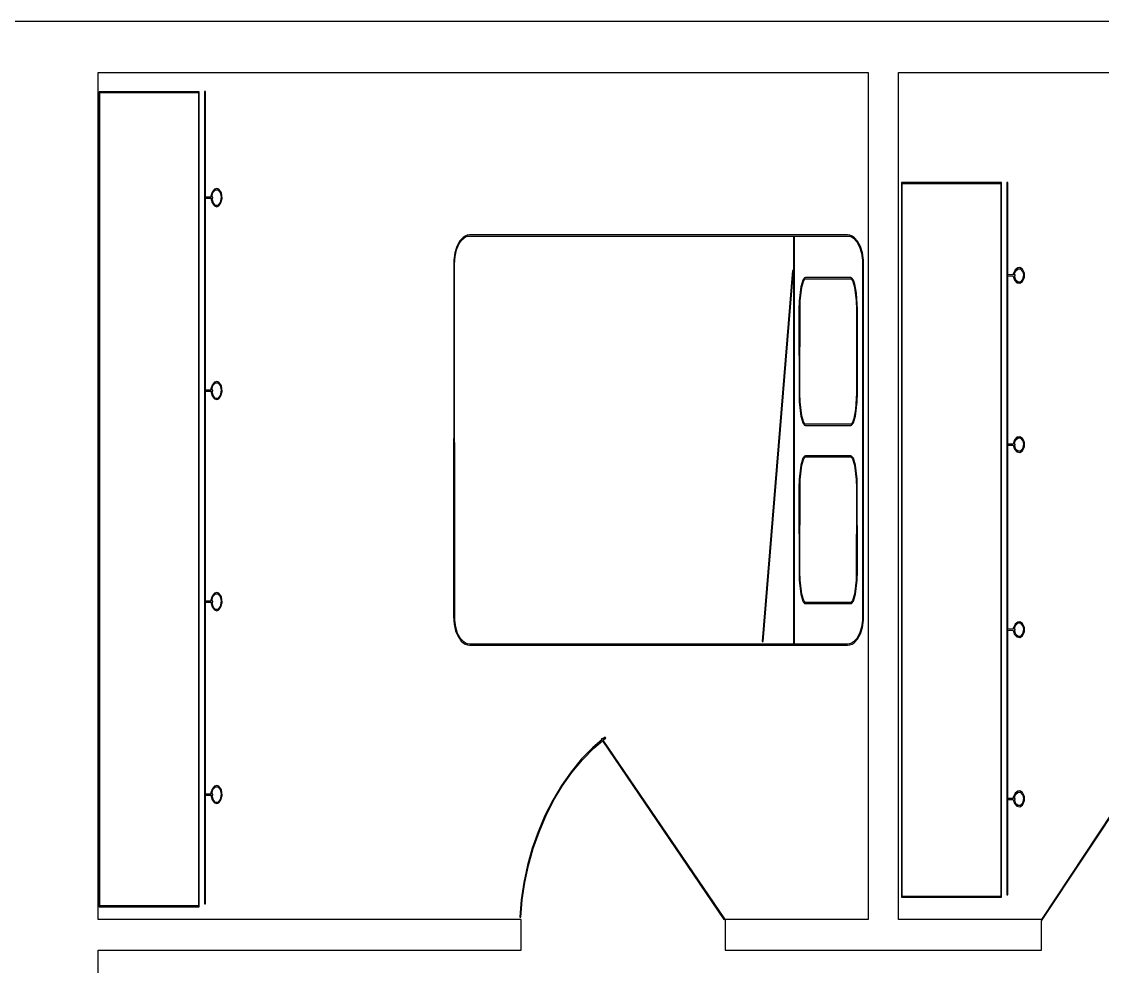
# Model space of a CAD drawing. Header units: metres. Extents: x -12.3 to 21.7, y -8.9 to 7.5.
# Drawn here: x -1.12 to 4.17, y 2.82 to 7.45 of the extents above; entities that cross this region are included whole.
import ezdxf

# ---------------------------------------------------------------- set-up
doc = ezdxf.new("R2010")
doc.units = ezdxf.units.M

msp = doc.modelspace()

# ---------------------------------------------------------------- linework, layer by layer
for p, q in [((10.35, 7.45), (-12.35, 7.45)), ((-0.75, 3.04999), (-0.75, 7.2)), ((-0.75, 7.2), (3.02499, 7.2)), ((3.02499, 7.2), (3.02499, 3.04999)), ((3.17499, 3.04999), (3.17499, 7.2)), ((3.17499, 7.2), (6.95, 7.2)), ((-0.254379, 7.1057), (-0.745056, 7.1057)), ((-0.745056, 7.1057), (-0.745056, 3.11293)), ((-0.741531, 3.11647), (-0.741531, 7.10216)), ((-0.741531, 7.10216), (-0.257904, 7.10216)), ((-0.257904, 7.10216), (-0.257904, 3.11647)), ((-0.254379, 3.11293), (-0.254379, 7.1057)), ((-0.223465, 7.10741), (-0.22847, 7.10741)), ((-0.22847, 7.10741), (-0.22847, 3.12691)), ((-0.223465, 6.59026), (-0.223465, 7.10741)), ((-0.179291, 6.62845), (-0.191147, 6.61487)), ((-0.186737, 6.6125), (-0.173691, 6.62579)), ((-0.167755, 6.63205), (-0.179291, 6.62845)), ((-0.173691, 6.62579), (-0.163483, 6.62592)), ((-0.158127, 6.62845), (-0.167755, 6.63205)), ((-0.163483, 6.62592), (-0.151886, 6.61263)), ((-0.145416, 6.61038), (-0.158127, 6.62845)), ((3.67998, 6.66098), (3.18929, 6.66098)), ((3.18929, 6.66098), (3.18929, 3.15916)), ((3.19283, 3.16269), (3.19283, 6.65744)), ((3.19283, 6.65744), (3.67644, 6.65744)), ((3.67644, 6.65744), (3.67644, 3.16269)), ((3.67998, 3.15916), (3.67998, 6.66098)), ((3.71089, 6.66203), (3.70589, 6.66203)), ((3.70589, 6.66203), (3.70589, 3.17186)), ((3.71089, 6.20857), (3.71089, 6.66203)), ((-0.197266, 6.59026), (-0.223465, 6.59026)), ((-0.223465, 5.64473), (-0.223465, 6.58525)), ((-0.223465, 6.58525), (-0.197067, 6.58525)), ((-0.197006, 6.59546), (-0.197266, 6.59026)), ((-0.197067, 6.58525), (-0.191147, 6.56146)), ((-0.191147, 6.61487), (-0.197006, 6.59546)), ((-0.192261, 6.59026), (-0.186737, 6.6125)), ((-0.187408, 6.59026), (-0.192261, 6.59026)), ((-0.184433, 6.55962), (-0.192062, 6.58525)), ((-0.192062, 6.58525), (-0.187408, 6.58525)), ((-0.187408, 6.58525), (-0.187408, 6.59026)), ((-0.14653, 6.59023), (-0.151962, 6.56352)), ((-0.151886, 6.61263), (-0.14653, 6.59023)), ((-0.147415, 6.56146), (-0.1418, 6.58385)), ((-0.1418, 6.58385), (-0.145416, 6.61038)), ((-0.191147, 6.56146), (-0.179291, 6.54691)), ((-0.17366, 6.5495), (-0.184433, 6.55962)), ((-0.179291, 6.54691), (-0.167755, 6.54324)), ((-0.163513, 6.54936), (-0.17366, 6.5495)), ((-0.167755, 6.54324), (-0.158127, 6.54691)), ((-0.151962, 6.56352), (-0.163513, 6.54936)), ((-0.158127, 6.54691), (-0.147415, 6.56146)), ((1.00778, 6.33183), (1.0191, 6.3596)), ((1.02203, 6.37402), (1.00835, 6.34834)), ((1.0191, 6.3596), (1.03395, 6.38095)), ((1.03947, 6.39281), (1.02203, 6.37402)), ((1.03395, 6.38095), (1.04251, 6.38884)), ((1.04951, 6.39914), (1.03947, 6.39281)), ((1.04251, 6.38884), (1.05173, 6.39467)), ((1.06036, 6.40312), (1.04951, 6.39914)), ((1.05173, 6.39467), (1.06154, 6.39827)), ((1.07155, 6.4045), (1.06036, 6.40312)), ((1.06154, 6.39827), (1.07185, 6.39951)), ((2.92453, 6.4045), (1.07155, 6.4045)), ((1.07185, 6.39951), (2.92422, 6.39951)), ((2.6642, 6.39398), (2.65921, 6.39398)), ((2.65921, 6.39398), (2.65921, 4.39992)), ((2.6642, 4.39992), (2.6642, 6.39398)), ((2.92422, 6.39951), (2.93454, 6.39827)), ((2.93571, 6.40312), (2.92453, 6.4045)), ((2.93454, 6.39827), (2.94435, 6.39465)), ((2.94655, 6.39914), (2.93571, 6.40312)), ((2.94435, 6.39465), (2.95357, 6.38884)), ((2.9566, 6.39281), (2.94655, 6.39914)), ((2.95357, 6.38884), (2.96994, 6.37115)), ((2.97404, 6.37402), (2.9566, 6.39281)), ((2.96994, 6.37115), (2.98311, 6.34645)), ((2.98773, 6.34834), (2.97404, 6.37402)), ((0.998734, 6.317), (0.993683, 6.28116)), ((1.00835, 6.34834), (0.998734, 6.317)), ((1.00055, 6.29886), (1.00778, 6.33183)), ((2.98311, 6.34645), (2.99246, 6.31592)), ((2.99734, 6.317), (2.98773, 6.34834)), ((2.99246, 6.31592), (2.99741, 6.28081)), ((3.0024, 6.28116), (2.99734, 6.317)), ((0.993683, 6.28116), (0.993011, 4.53555)), ((0.998016, 6.26192), (1.00055, 6.29886)), ((0.998657, 4.51678), (0.998016, 6.26192)), ((2.99741, 6.28081), (2.99741, 4.51678)), ((3.0024, 4.51645), (3.0024, 6.28116)), ((2.65422, 6.23112), (2.50656, 4.41312)), ((2.51155, 4.41272), (2.65921, 6.23073)), ((2.65921, 6.23073), (2.65422, 6.23112)), ((3.73714, 6.20857), (3.71089, 6.20857)), ((3.71089, 5.37958), (3.71089, 6.20358)), ((3.71089, 6.20358), (3.73741, 6.20296)), ((3.73741, 6.21315), (3.73714, 6.20857)), ((3.74574, 6.23376), (3.73741, 6.21315)), ((3.73741, 6.20296), (3.74326, 6.18333)), ((3.74214, 6.20857), (3.74753, 6.22755)), ((3.74693, 6.20857), (3.74214, 6.20857)), ((3.7498, 6.1823), (3.74239, 6.20358)), ((3.74239, 6.20358), (3.74693, 6.20358)), ((3.75877, 6.24377), (3.74574, 6.23376)), ((3.74693, 6.20358), (3.74693, 6.20857)), ((3.74753, 6.22755), (3.7605, 6.23909)), ((3.76993, 6.24486), (3.75877, 6.24377)), ((3.7605, 6.23909), (3.77115, 6.2392)), ((3.78209, 6.237), (3.76993, 6.24486)), ((3.77115, 6.2392), (3.78442, 6.22418)), ((3.79184, 6.21765), (3.78209, 6.237)), ((3.78787, 6.20854), (3.78256, 6.18564)), ((3.78442, 6.22418), (3.78787, 6.20854)), ((3.79184, 6.19757), (3.79184, 6.21765)), ((2.69516, 6.15027), (2.68677, 6.08145)), ((2.69176, 6.08118), (2.70006, 6.14923)), ((2.70563, 6.18365), (2.69516, 6.15027)), ((2.70006, 6.14923), (2.71007, 6.18138)), ((2.71404, 6.19447), (2.70563, 6.18365)), ((2.71007, 6.18138), (2.71658, 6.19017)), ((2.71857, 6.19589), (2.71404, 6.19447)), ((2.71658, 6.19017), (2.94203, 6.19017)), ((2.94006, 6.19589), (2.71857, 6.19589)), ((2.94458, 6.19447), (2.94006, 6.19589)), ((2.94203, 6.19017), (2.94855, 6.18138)), ((2.95299, 6.18365), (2.94458, 6.19447)), ((2.94855, 6.18138), (2.95857, 6.14923)), ((2.96031, 6.16344), (2.95299, 6.18365)), ((2.95857, 6.14923), (2.96687, 6.08116)), ((2.96857, 6.11871), (2.96031, 6.16344)), ((3.74326, 6.18333), (3.75513, 6.17058)), ((3.76054, 6.17349), (3.7498, 6.1823)), ((3.75513, 6.17058), (3.76993, 6.16772)), ((3.77112, 6.17339), (3.76054, 6.17349)), ((3.76993, 6.16772), (3.78209, 6.1759)), ((3.78256, 6.18564), (3.77112, 6.17339)), ((3.78209, 6.1759), (3.79184, 6.19757)), ((2.97302, 6.03996), (2.96857, 6.11871)), ((2.68677, 6.08145), (2.68561, 6.03996)), ((2.6906, 5.62907), (2.69176, 6.08118)), ((2.96687, 6.08116), (2.96802, 6.03993)), ((2.68561, 6.03996), (2.68677, 5.58678)), ((2.96802, 6.03993), (2.96802, 5.62907)), ((2.97302, 5.62903), (2.97302, 6.03996)), ((-0.179291, 5.68294), (-0.191147, 5.66934)), ((-0.186737, 5.66698), (-0.173691, 5.68027)), ((-0.167755, 5.68652), (-0.179291, 5.68294)), ((-0.173691, 5.68027), (-0.163483, 5.68039)), ((-0.158127, 5.68294), (-0.167755, 5.68652)), ((-0.163483, 5.68039), (-0.151886, 5.6671)), ((-0.145416, 5.66486), (-0.158127, 5.68294)), ((-0.197266, 5.64473), (-0.223465, 5.64473)), ((-0.223465, 4.61043), (-0.223465, 5.63974)), ((-0.223465, 5.63974), (-0.197067, 5.63974)), ((-0.197006, 5.64995), (-0.197266, 5.64473)), ((-0.197067, 5.63974), (-0.191147, 5.61594)), ((-0.191147, 5.66934), (-0.197006, 5.64995)), ((-0.192261, 5.64473), (-0.186737, 5.66698)), ((-0.187408, 5.64473), (-0.192261, 5.64473)), ((-0.184433, 5.61411), (-0.192062, 5.63974)), ((-0.192062, 5.63974), (-0.187408, 5.63974)), ((-0.187408, 5.63974), (-0.187408, 5.64473)), ((-0.151962, 5.61801), (-0.163513, 5.60385)), ((-0.14653, 5.64471), (-0.151962, 5.61801)), ((-0.151886, 5.6671), (-0.14653, 5.64471)), ((-0.147415, 5.61595), (-0.1418, 5.63832)), ((-0.1418, 5.63832), (-0.145416, 5.66486)), ((2.69176, 5.58705), (2.6906, 5.62907)), ((2.96802, 5.62907), (2.96361, 5.54961)), ((2.97186, 5.58678), (2.97302, 5.62903)), ((-0.191147, 5.61594), (-0.179291, 5.60139)), ((-0.17366, 5.60399), (-0.184433, 5.61411)), ((-0.179291, 5.60139), (-0.167755, 5.59772)), ((-0.163513, 5.60385), (-0.17366, 5.60399)), ((-0.167755, 5.59772), (-0.158127, 5.60139)), ((-0.158127, 5.60139), (-0.147415, 5.61595)), ((2.68677, 5.58678), (2.69516, 5.51714)), ((2.70006, 5.51816), (2.69176, 5.58705)), ((2.96346, 5.51714), (2.97186, 5.58678)), ((2.69516, 5.51714), (2.70563, 5.48354)), ((2.71007, 5.48581), (2.70006, 5.51816)), ((2.95299, 5.48354), (2.96346, 5.51714)), ((2.96361, 5.54961), (2.95549, 5.50519)), ((2.70563, 5.48354), (2.71404, 5.47269)), ((2.71658, 5.47699), (2.71007, 5.48581)), ((2.71404, 5.47269), (2.71857, 5.47127)), ((2.94203, 5.47699), (2.71658, 5.47699)), ((2.71857, 5.47127), (2.94006, 5.47127)), ((2.94006, 5.47127), (2.94458, 5.47269)), ((2.94855, 5.48581), (2.94203, 5.47699)), ((2.94458, 5.47269), (2.95299, 5.48354)), ((2.95549, 5.50519), (2.94855, 5.48581)), ((3.75513, 5.41309), (3.74326, 5.40115)), ((3.74753, 5.39856), (3.7605, 5.4101)), ((3.76993, 5.41586), (3.75513, 5.41309)), ((3.7605, 5.4101), (3.77115, 5.4102)), ((3.78209, 5.408), (3.76993, 5.41586)), ((3.77115, 5.4102), (3.78442, 5.39519)), ((3.79184, 5.38866), (3.78209, 5.408)), ((3.73714, 5.37958), (3.71089, 5.37958)), ((3.71089, 4.47266), (3.71089, 5.37459)), ((3.71089, 5.37459), (3.73741, 5.37396)), ((3.74326, 5.40115), (3.73714, 5.37958)), ((3.73741, 5.37396), (3.74326, 5.35434)), ((3.74214, 5.37958), (3.74753, 5.39856)), ((3.74693, 5.37958), (3.74214, 5.37958)), ((3.7498, 5.3533), (3.74239, 5.37459)), ((3.74239, 5.37459), (3.74693, 5.37459)), ((3.74326, 5.35434), (3.75513, 5.34158)), ((3.74693, 5.37459), (3.74693, 5.37958)), ((3.76054, 5.3445), (3.7498, 5.3533)), ((3.78256, 5.35664), (3.77112, 5.34439)), ((3.78209, 5.34691), (3.79184, 5.36858)), ((3.78787, 5.37956), (3.78256, 5.35664)), ((3.78442, 5.39519), (3.78787, 5.37956)), ((3.79184, 5.36858), (3.79184, 5.38866)), ((2.70563, 5.31041), (2.69516, 5.27681)), ((2.70006, 5.27577), (2.71008, 5.30812)), ((2.71404, 5.32124), (2.70563, 5.31041)), ((2.71008, 5.30812), (2.71658, 5.31694)), ((2.71857, 5.32268), (2.71404, 5.32124)), ((2.71658, 5.31694), (2.94203, 5.31696)), ((2.94006, 5.32268), (2.71857, 5.32268)), ((2.94458, 5.32124), (2.94006, 5.32268)), ((2.94203, 5.31696), (2.94855, 5.30812)), ((2.95299, 5.31041), (2.94458, 5.32124)), ((2.94855, 5.30812), (2.95857, 5.27577)), ((2.96346, 5.27681), (2.95299, 5.31041)), ((3.75513, 5.34158), (3.76993, 5.33873)), ((3.77112, 5.34439), (3.76054, 5.3445)), ((3.76993, 5.33873), (3.78209, 5.34691)), ((2.69516, 5.27681), (2.68677, 5.20717)), ((2.69176, 5.20688), (2.70006, 5.27577)), ((2.95857, 5.27577), (2.96687, 5.20688)), ((2.97186, 5.20717), (2.96346, 5.27681)), ((2.68677, 5.20717), (2.68561, 5.1649)), ((2.6906, 4.75583), (2.69176, 5.20688)), ((2.96687, 5.20688), (2.96802, 5.16487)), ((2.97302, 4.7558), (2.97186, 5.20717)), ((2.68561, 5.1649), (2.68677, 4.71355)), ((2.96802, 5.16487), (2.96687, 4.71382)), ((2.69176, 4.71382), (2.6906, 4.75583)), ((2.97186, 4.71355), (2.97302, 4.7558)), ((2.68677, 4.71355), (2.69516, 4.64391)), ((2.70006, 4.64493), (2.69176, 4.71382)), ((2.96687, 4.71382), (2.95857, 4.64493)), ((2.96346, 4.64391), (2.97186, 4.71355)), ((-0.197266, 4.61043), (-0.223465, 4.61043)), ((-0.197006, 4.61565), (-0.197266, 4.61043)), ((-0.191147, 4.63504), (-0.197006, 4.61565)), ((-0.192261, 4.61043), (-0.186737, 4.63269)), ((-0.187408, 4.61043), (-0.192261, 4.61043)), ((-0.179291, 4.64864), (-0.191147, 4.63504)), ((-0.187408, 4.60544), (-0.187408, 4.61043)), ((-0.186737, 4.63269), (-0.173691, 4.64598)), ((-0.167755, 4.65222), (-0.179291, 4.64864)), ((-0.173691, 4.64598), (-0.163483, 4.6461)), ((-0.158127, 4.64864), (-0.167755, 4.65222)), ((-0.163483, 4.6461), (-0.151886, 4.6328)), ((-0.145416, 4.63055), (-0.158127, 4.64864)), ((-0.14653, 4.61041), (-0.151962, 4.58371)), ((-0.151886, 4.6328), (-0.14653, 4.61041)), ((-0.1418, 4.60402), (-0.145416, 4.63055)), ((2.69516, 4.64391), (2.70563, 4.61031)), ((2.71007, 4.61258), (2.70006, 4.64493)), ((2.70563, 4.61031), (2.71404, 4.59946)), ((2.71658, 4.60376), (2.71007, 4.61258)), ((2.94855, 4.61258), (2.94203, 4.60376)), ((2.94458, 4.59946), (2.95299, 4.61031)), ((2.95857, 4.64493), (2.94855, 4.61258)), ((2.95299, 4.61031), (2.96346, 4.64391)), ((-0.223465, 3.66496), (-0.223465, 4.60544)), ((-0.223465, 4.60544), (-0.197067, 4.60544)), ((-0.197067, 4.60544), (-0.191147, 4.58163)), ((-0.184433, 4.5798), (-0.192062, 4.60544)), ((-0.192062, 4.60544), (-0.187408, 4.60544)), ((-0.191147, 4.58163), (-0.179291, 4.56709)), ((-0.17366, 4.56969), (-0.184433, 4.5798)), ((-0.179291, 4.56709), (-0.167755, 4.56342)), ((-0.163513, 4.56955), (-0.17366, 4.56969)), ((-0.167755, 4.56342), (-0.158127, 4.56709)), ((-0.151962, 4.58371), (-0.163513, 4.56955)), ((-0.158127, 4.56709), (-0.147415, 4.58163)), ((-0.147415, 4.58163), (-0.1418, 4.60402)), ((2.71404, 4.59946), (2.71857, 4.59804)), ((2.94203, 4.60376), (2.71658, 4.60376)), ((2.71857, 4.59804), (2.94006, 4.59804)), ((2.94006, 4.59804), (2.94458, 4.59946)), ((0.993011, 4.53555), (0.995605, 4.49812)), ((1.00362, 4.48193), (0.998657, 4.51678)), ((2.99741, 4.51678), (2.99246, 4.48193)), ((2.99733, 4.48083), (3.0024, 4.51645)), ((3.75877, 4.50786), (3.74574, 4.49785)), ((3.76993, 4.50893), (3.75877, 4.50786)), ((3.78209, 4.50108), (3.76993, 4.50893)), ((0.995605, 4.49812), (1.00301, 4.46472)), ((1.00301, 4.46472), (1.01472, 4.43648)), ((1.01297, 4.45181), (1.00362, 4.48193)), ((1.02612, 4.42755), (1.01297, 4.45181)), ((2.98311, 4.45181), (2.96994, 4.42755)), ((2.99246, 4.48193), (2.98311, 4.45181)), ((2.98772, 4.44989), (2.99733, 4.48083)), ((3.73714, 4.47266), (3.71089, 4.47266)), ((3.71089, 3.64366), (3.71089, 4.46765)), ((3.71089, 4.46765), (3.73741, 4.46703)), ((3.73741, 4.47722), (3.73714, 4.47266)), ((3.74574, 4.49785), (3.73741, 4.47722)), ((3.73741, 4.46703), (3.74326, 4.4474)), ((3.74214, 4.47266), (3.74753, 4.49162)), ((3.74693, 4.47266), (3.74214, 4.47266)), ((3.7498, 4.44637), (3.74239, 4.46765)), ((3.74239, 4.46765), (3.74693, 4.46765)), ((3.74693, 4.46765), (3.74693, 4.47266)), ((3.74753, 4.49162), (3.7605, 4.50316)), ((3.7605, 4.50316), (3.77115, 4.50327)), ((3.77115, 4.50327), (3.78442, 4.48825)), ((3.79184, 4.48174), (3.78209, 4.50108)), ((3.78209, 4.43997), (3.79184, 4.46165)), ((3.78787, 4.47263), (3.78256, 4.44971)), ((3.78442, 4.48825), (3.78787, 4.47263)), ((3.79184, 4.46165), (3.79184, 4.48174)), ((1.01472, 4.43648), (1.03033, 4.41452)), ((1.04251, 4.41026), (1.02612, 4.42755)), ((1.03033, 4.41452), (1.03952, 4.40627)), ((1.03952, 4.40627), (1.04956, 4.40009)), ((1.05173, 4.4046), (1.04251, 4.41026)), ((1.04956, 4.40009), (1.06039, 4.39622)), ((1.06154, 4.40109), (1.05173, 4.4046)), ((1.07185, 4.39989), (1.06154, 4.40109)), ((2.92422, 4.39989), (1.07185, 4.39989)), ((2.50656, 4.41312), (2.51155, 4.41272)), ((2.65921, 4.39992), (2.6642, 4.39992)), ((2.93454, 4.40109), (2.92422, 4.39989)), ((2.94435, 4.4046), (2.93454, 4.40109)), ((2.93568, 4.39622), (2.9465, 4.40009)), ((2.95357, 4.41026), (2.94435, 4.4046)), ((2.9465, 4.40009), (2.95656, 4.40627)), ((2.96994, 4.42755), (2.95357, 4.41026)), ((2.95656, 4.40627), (2.97401, 4.42464)), ((2.97401, 4.42464), (2.98772, 4.44989)), ((3.74326, 4.4474), (3.75513, 4.43465)), ((3.76054, 4.43756), (3.7498, 4.44637)), ((3.75513, 4.43465), (3.76993, 4.43181)), ((3.77112, 4.43745), (3.76054, 4.43756)), ((3.76993, 4.43181), (3.78209, 4.43997)), ((3.78256, 4.44971), (3.77112, 4.43745)), ((1.06039, 4.39622), (1.07156, 4.3949)), ((1.07156, 4.3949), (2.92451, 4.3949)), ((2.92451, 4.3949), (2.93568, 4.39622)), ((1.71996, 3.93028), (1.67651, 3.89348)), ((1.67992, 3.88982), (1.72278, 3.92613)), ((1.72084, 3.93787), (1.71671, 3.93506)), ((1.71671, 3.93506), (1.71996, 3.93028)), ((1.72379, 3.93353), (1.72084, 3.93787)), ((1.72278, 3.92613), (2.31847, 3.05058)), ((1.73607, 3.94394), (1.72379, 3.93353)), ((1.72661, 3.92938), (1.73929, 3.94012)), ((2.3226, 3.05339), (1.72661, 3.92938)), ((1.73929, 3.94012), (1.73607, 3.94394)), ((4.45773, 3.93007), (3.87482, 3.04999)), ((3.87607, 3.04283), (4.4619, 3.92731)), ((1.67651, 3.89348), (1.62085, 3.83672)), ((1.62457, 3.83337), (1.67992, 3.88982)), ((1.62085, 3.83672), (1.56927, 3.77429)), ((1.57324, 3.77127), (1.62457, 3.83337)), ((1.56927, 3.77429), (1.52193, 3.70683)), ((1.52612, 3.70412), (1.57324, 3.77127)), ((-0.197266, 3.66496), (-0.223465, 3.66496)), ((-0.223465, 3.65996), (-0.197067, 3.65996)), ((-0.223465, 3.12691), (-0.223465, 3.65996)), ((-0.197006, 3.67017), (-0.197266, 3.66496)), ((-0.197067, 3.65996), (-0.191147, 3.63617)), ((-0.191147, 3.68956), (-0.197006, 3.67017)), ((-0.192261, 3.66496), (-0.186737, 3.68721)), ((-0.187408, 3.66496), (-0.192261, 3.66496)), ((-0.184433, 3.63432), (-0.192062, 3.65996)), ((-0.192062, 3.65996), (-0.187408, 3.65996)), ((-0.179291, 3.70316), (-0.191147, 3.68956)), ((-0.187408, 3.65996), (-0.187408, 3.66496)), ((-0.186737, 3.68721), (-0.173691, 3.7005)), ((-0.167755, 3.70674), (-0.179291, 3.70316)), ((-0.173691, 3.7005), (-0.163483, 3.70062)), ((-0.158127, 3.70316), (-0.167755, 3.70674)), ((-0.163483, 3.70062), (-0.151886, 3.68733)), ((-0.145416, 3.68507), (-0.158127, 3.70316)), ((-0.14653, 3.66493), (-0.151962, 3.63823)), ((-0.151886, 3.68733), (-0.14653, 3.66493)), ((-0.147415, 3.63617), (-0.1418, 3.65855)), ((-0.1418, 3.65855), (-0.145416, 3.68507)), ((1.52193, 3.70683), (1.47903, 3.63498)), ((1.48341, 3.63257), (1.52612, 3.70412)), ((3.74574, 3.66885), (3.73741, 3.64824)), ((3.74214, 3.64366), (3.74753, 3.66264)), ((3.75877, 3.67886), (3.74574, 3.66885)), ((3.74753, 3.66264), (3.7605, 3.67418)), ((3.76993, 3.67993), (3.75877, 3.67886)), ((3.7605, 3.67418), (3.77115, 3.67429)), ((3.78209, 3.67209), (3.76993, 3.67993)), ((3.77115, 3.67429), (3.78442, 3.65927)), ((3.79184, 3.65274), (3.78209, 3.67209)), ((3.78442, 3.65927), (3.78787, 3.64363)), ((-0.191147, 3.63617), (-0.179291, 3.62161)), ((-0.17366, 3.62421), (-0.184433, 3.63432)), ((-0.179291, 3.62161), (-0.167755, 3.61795)), ((-0.163513, 3.62407), (-0.17366, 3.62421)), ((-0.167755, 3.61795), (-0.158127, 3.62161)), ((-0.151962, 3.63823), (-0.163513, 3.62407)), ((-0.158127, 3.62161), (-0.147415, 3.63617)), ((1.47903, 3.63498), (1.44075, 3.55934)), ((1.44528, 3.55724), (1.48341, 3.63257)), ((3.73714, 3.64366), (3.71089, 3.64366)), ((3.71089, 3.63866), (3.73741, 3.63805)), ((3.71089, 3.17186), (3.71089, 3.63866)), ((3.73741, 3.64824), (3.73714, 3.64366)), ((3.73741, 3.63805), (3.74326, 3.61842)), ((3.74693, 3.64366), (3.74214, 3.64366)), ((3.7498, 3.61739), (3.74239, 3.63866)), ((3.74239, 3.63866), (3.74693, 3.63866)), ((3.74326, 3.61842), (3.75513, 3.60567)), ((3.74693, 3.63866), (3.74693, 3.64366)), ((3.76054, 3.60858), (3.7498, 3.61739)), ((3.75513, 3.60567), (3.76993, 3.60281)), ((3.77112, 3.60847), (3.76054, 3.60858)), ((3.76993, 3.60281), (3.78209, 3.61099)), ((3.78256, 3.62073), (3.77112, 3.60847)), ((3.78209, 3.61099), (3.79184, 3.63266)), ((3.78787, 3.64363), (3.78256, 3.62073)), ((3.79184, 3.63266), (3.79184, 3.65274)), ((1.44075, 3.55934), (1.40726, 3.48058)), ((1.41193, 3.47876), (1.44528, 3.55724)), ((1.40726, 3.48058), (1.37875, 3.39929)), ((1.38353, 3.39778), (1.41193, 3.47876)), ((1.37875, 3.39929), (1.35541, 3.31613)), ((1.36026, 3.31493), (1.38353, 3.39778)), ((1.35541, 3.31613), (1.3374, 3.23172)), ((1.34232, 3.23083), (1.36026, 3.31493)), ((1.3374, 3.23172), (1.32491, 3.1467)), ((1.32988, 3.14613), (1.34232, 3.23083)), ((-0.22847, 3.12691), (-0.223465, 3.12691)), ((1.32491, 3.1467), (1.31813, 3.06169)), ((1.32312, 3.06129), (1.32988, 3.14613)), ((3.18929, 3.15916), (3.67998, 3.15916)), ((3.67644, 3.16269), (3.19283, 3.16269)), ((3.70589, 3.17186), (3.71089, 3.17186)), ((-0.745056, 3.11293), (-0.254379, 3.11293)), ((-0.257904, 3.11647), (-0.741531, 3.11647)), ((1.325, 3.04999), (-0.75, 3.04999)), ((1.31813, 3.06169), (1.32312, 3.06129)), ((1.325, 2.89999), (1.325, 3.04999)), ((2.31847, 3.05058), (2.3226, 3.05339)), ((3.02499, 3.04999), (2.325, 3.04999)), ((2.325, 3.04999), (2.325, 2.89999)), ((3.87482, 3.04999), (3.17499, 3.04999)), ((3.875, 2.89999), (3.875, 3.04353)), ((3.875, 3.04353), (3.87607, 3.04283)), ((-0.75, 1.39999), (-0.75, 2.89999)), ((-0.75, 2.89999), (1.325, 2.89999)), ((2.325, 2.89999), (3.875, 2.89999))]:
    msp.add_line(p, q)

doc.saveas('drawing.dxf')
